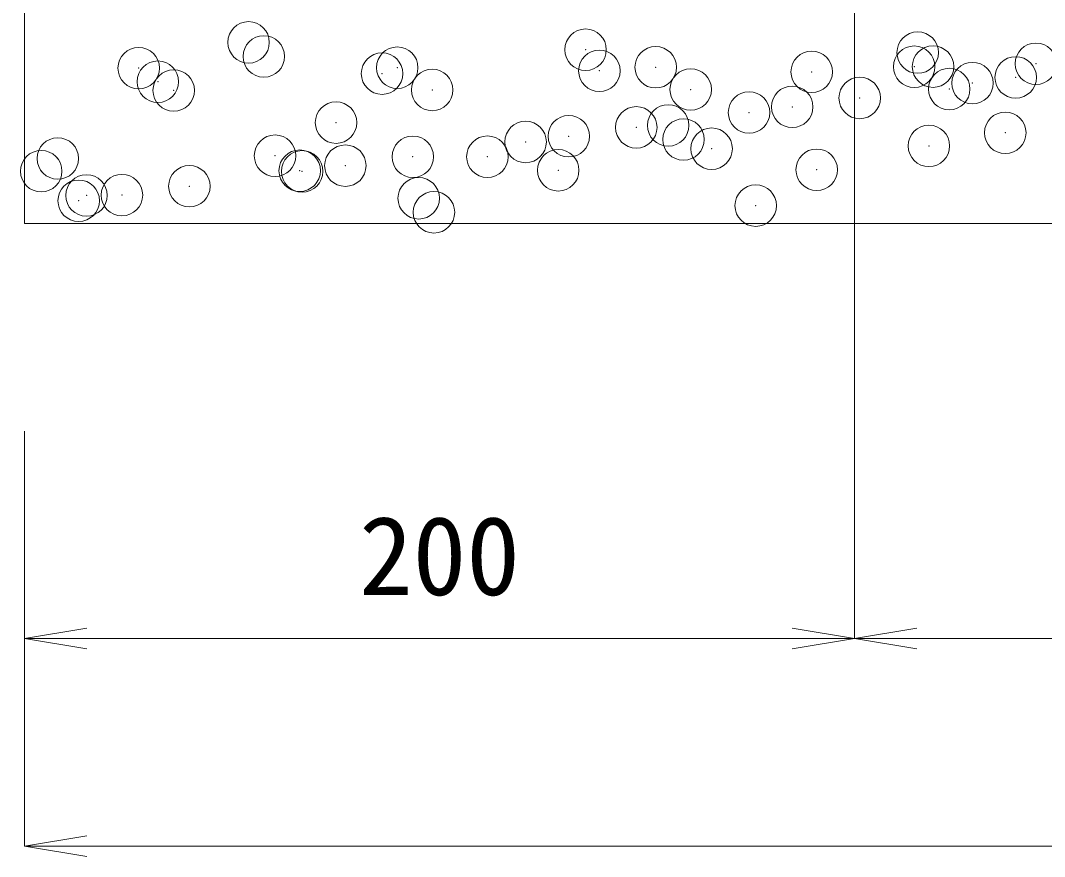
# Model space of a CAD drawing. Units: millimetres at full size, sheet at 1:20; details may follow other scales. Extents: x 0 to 23340, y -4498 to 8520.
# Drawn here: x 666.5 to 913.2, y 3703.7 to 3905.1 of the extents above; entities that cross this region are included whole.
import ezdxf
from ezdxf.enums import TextEntityAlignment as Align

# ---------------------------------------------------------------- set-up
doc = ezdxf.new("R2010")
doc.units = ezdxf.units.MM
doc.header["$LTSCALE"] = 20
doc.header["$PDMODE"] = 32
doc.header["$PDSIZE"] = 10
for name, color, linetype, lineweight in [('KIJUN', 5, 'Continuous', 5), ('SUNPO', 3, 'Continuous', 13), ('TITLE', 7, 'Continuous', 13)]:
    doc.layers.add(name, color=color, linetype=linetype, lineweight=lineweight)
doc.styles.add('ＭＳ ゴシック', font='')
doc.styles.get('ＭＳ ゴシック').set_extended_font_data('MS Gothic')

# ---------------------------------------------------------------- blocks, each defined once
blk = doc.blocks.new('open_arrow')
at = {"color": 0, "linetype": 'Continuous', "lineweight": -2}
blk.add_lwpolyline([(7.5, 1.25), (0, 0), (7.5, -1.25)], dxfattribs=at)

msp = doc.modelspace()

# ---------------------------------------------------------------- linework, layer by layer
at = {"layer": 'KIJUN', "color": 7, "lineweight": 13}
msp.add_lwpolyline([(1487.48, 3956.2), (667.48, 3956.2), (667.48, 3856.2), (1487.48, 3856.2)], close=True, dxfattribs=at)
at = {"layer": 'SUNPO'}
for p, q in [((867.48, 4126.2), (867.48, 3756.2)), ((867.48, 4126.2), (867.48, 3756.2)), ((667.48, 3806.2), (667.48, 3756.2)), ((667.48, 3806.2), (667.48, 3706.2)), ((867.48, 3756.2), (667.48, 3756.2)), ((867.48, 3756.2), (1287.48, 3756.2)), ((667.48, 3706.2), (1487.48, 3706.2))]:
    msp.add_line(p, q, dxfattribs=at)
at = {"layer": 'TITLE'}
for p in [(721.47, 3899.85), (725.15, 3896.47), (802.67, 3898.08), (882.7, 3897.4), (695, 3893.65), (757.29, 3893.76), (819.57, 3893.87), (881.85, 3893.99), (886.39, 3894.02), (911.17, 3894.7), (753.64, 3892.33), (805.99, 3893), (857.15, 3892.75), (906.3, 3891.41), (699.62, 3890.38), (828, 3888.5), (890.29, 3888.61), (895.89, 3890.04), (703.44, 3888.27), (765.72, 3888.39), (868.72, 3886.46), (852.46, 3884.32), (842.05, 3882.95), (742.55, 3880.53), (814.89, 3879.38), (822.58, 3879.84), (798.63, 3877.24), (826.27, 3876.46), (903.79, 3878.07), (788.22, 3875.86), (833.04, 3874.24), (885.39, 3874.91), (675.51, 3871.88), (727.86, 3872.54), (761.05, 3872.29), (779.02, 3872.3), (671.52, 3868.82), (733.8, 3868.93), (734.38, 3868.78), (744.79, 3870.15), (796.08, 3869.04), (858.37, 3869.16), (707.21, 3865.2), (680.54, 3861.69), (682.43, 3862.98), (690.96, 3863.06), (762.46, 3862.29), (766.15, 3858.91), (843.67, 3860.52)]:
    msp.add_point(p, dxfattribs=at)

# ---------------------------------------------------------------- block references
at = {"layer": 'SUNPO', "xscale": 2, "yscale": 2}
for p in [(667.48, 3756.2), (867.48, 3756.2), (667.48, 3706.2)]:
    msp.add_blockref('open_arrow', p, dxfattribs=at)
at = {"layer": 'SUNPO', "xscale": 2, "yscale": 2, "rotation": 180}
msp.add_blockref('open_arrow', (867.48, 3756.2), dxfattribs=at)

# ---------------------------------------------------------------- texts
at = {"layer": 'SUNPO', "style": 'ＭＳ ゴシック'}
msp.add_text('200', height=18.99, dxfattribs=at).set_placement((767.48, 3776.2), align=Align.MIDDLE_CENTER)

doc.saveas('drawing.dxf')
